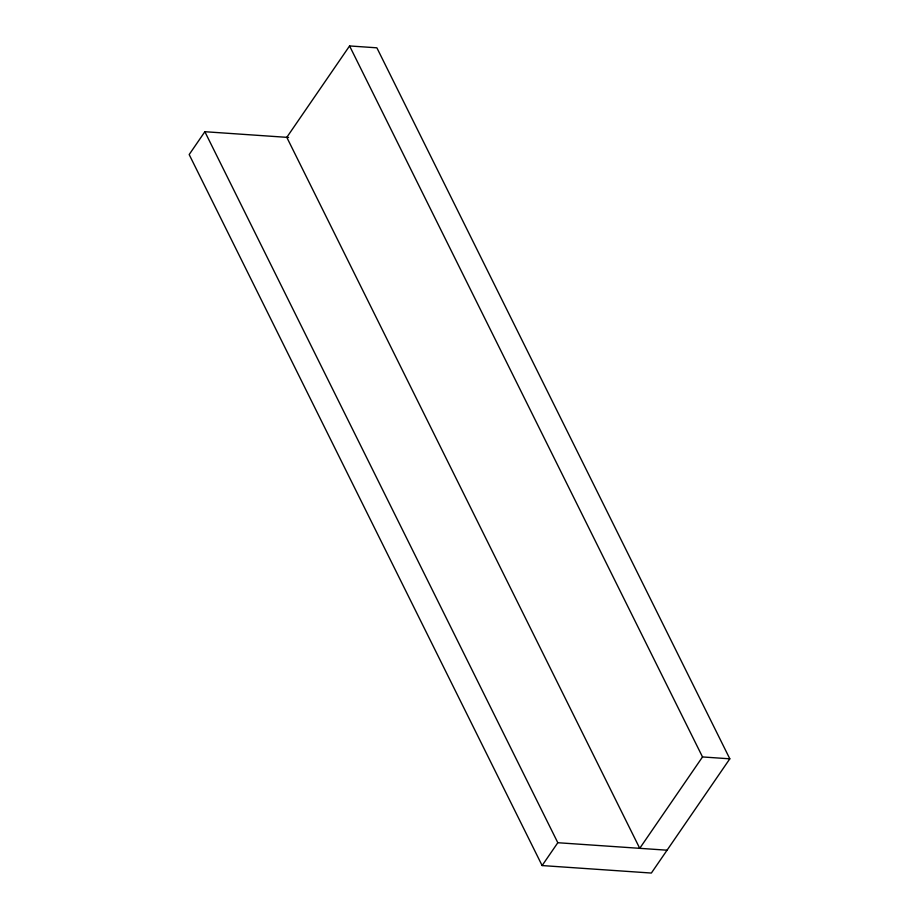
<?xml version="1.0" encoding="UTF-8"?>
<svg xmlns="http://www.w3.org/2000/svg" width="919" height="919" viewBox="0 0 919 919"><rect width="100%" height="100%" fill="white"/><g stroke="black" fill="none" stroke-linecap="round" stroke-linejoin="round"><path stroke-width="1.38" d="M288.577 137.459L204.868 131.716L189.176 154.564L542.118 865.56L651.364 873.05L729.824 758.818L376.882 47.822L349.576 45.95L286.797 137.333L639.739 848.329L702.518 756.946L729.824 758.818M542.118 865.56L557.81 842.723L667.056 850.201M349.576 45.95L702.518 756.946M204.868 131.716L557.81 842.723"/></g></svg>
